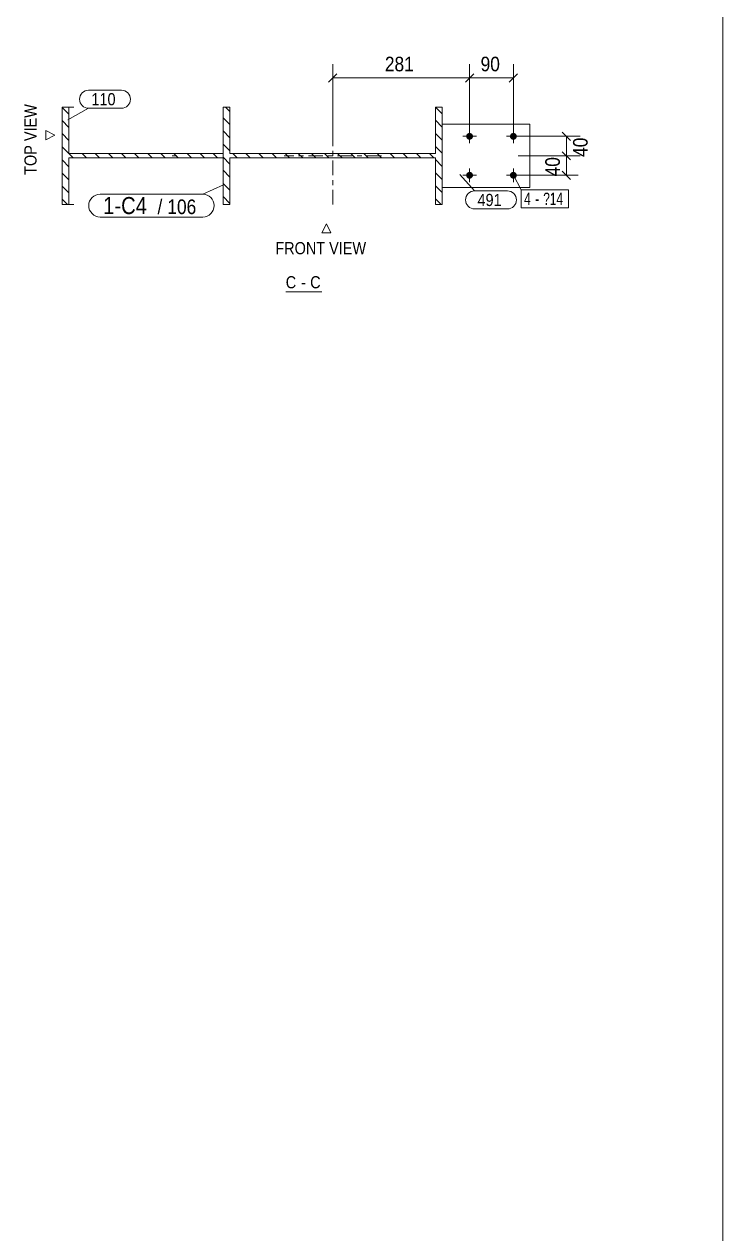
# Model space of a CAD drawing. Header units: millimetres. Extents: x 2 to 579, y 1 to 825.
# Drawn here: x 435.5 to 579, y 283.2 to 531.6 of the extents above; entities that cross this region are included whole.
import ezdxf

# ---------------------------------------------------------------- set-up
doc = ezdxf.new("R2010")
doc.units = ezdxf.units.MM
for name, pattern in [('XKITLINE00', [0]), ('XKITLINE01', [4, 1, -1, 1, -1]), ('XKITLINE03', [6, 3, -1, 1, -1])]:
    doc.linetypes.add(name, pattern=pattern)
for name, color, linetype, lineweight in [('Bolt', 3, 'Continuous', 0), ('BoltMark', 7, 'Continuous', 0), ('Dimensions', 7, 'Continuous', 0), ('DrawingSheet', 5, 'Continuous', 0), ('OtherObjectType', 7, 'Continuous', 0), ('Part', 2, 'Continuous', 0), ('PartMark', 7, 'Continuous', 0)]:
    doc.layers.add(name, color=color, linetype=linetype, lineweight=lineweight)
doc.styles.add('ARIAL', font='ARIAL.TTF')
doc.styles.add('ARIAL_NARROW', font='ARIALN.TTF')

# ---------------------------------------------------------------- blocks, each defined once
blk = doc.blocks.new('*A3')
at = {"layer": 'Part', "color": 7, "linetype": 'XKITLINE00', "lineweight": 0}
for p, q in [((477.79, 513.64), (476.88, 514.55)), ((521.39, 513.15), (519.99, 514.55)), ((477.79, 510.95), (476.39, 512.35)), ((521.39, 510.45), (519.99, 511.85)), ((477.79, 508.25), (476.39, 509.65)), ((477.79, 505.56), (476.39, 506.96)), ((521.39, 507.76), (519.99, 509.16)), ((479.25, 504.1), (478.35, 505)), ((481.95, 504.1), (481.05, 505)), ((484.64, 504.1), (483.74, 505)), ((487.33, 504.1), (486.43, 505)), ((490.03, 504.1), (489.13, 505)), ((492.72, 504.1), (491.82, 505)), ((495.42, 504.1), (494.52, 505)), ((498.11, 504.1), (497.21, 505)), ((500.8, 504.1), (499.9, 505)), ((503.5, 504.1), (502.6, 505)), ((506.19, 504.1), (505.29, 505)), ((508.89, 504.1), (507.99, 505)), ((511.58, 504.1), (510.68, 505)), ((514.27, 504.1), (513.37, 505)), ((516.97, 504.1), (516.07, 505)), ((519.66, 504.1), (518.76, 505)), ((521.39, 505.06), (519.99, 506.46)), ((477.79, 502.86), (476.39, 504.26)), ((521.39, 502.37), (519.99, 503.77)), ((477.79, 500.17), (476.39, 501.57)), ((521.39, 499.68), (519.99, 501.08)), ((477.79, 497.48), (476.39, 498.88)), ((521.39, 496.98), (519.99, 498.38)), ((477.79, 494.78), (476.39, 496.18)), ((521.13, 494.55), (519.99, 495.69))]:
    blk.add_line(p, q, dxfattribs=at)
blk = doc.blocks.new('*A4')
at = {"layer": 'Part', "color": 7, "linetype": 'XKITLINE00', "lineweight": 0}
for p, q in [((444.72, 513.08), (443.32, 514.48)), ((444.72, 510.38), (443.32, 511.79)), ((444.72, 507.69), (443.32, 509.1)), ((444.72, 505), (443.32, 506.4)), ((445.62, 504.1), (444.72, 505)), ((448.32, 504.1), (447.42, 505)), ((451.01, 504.1), (450.11, 505)), ((453.71, 504.1), (452.81, 505)), ((456.4, 504.1), (455.5, 505)), ((459.09, 504.1), (458.19, 505)), ((461.79, 504.1), (460.89, 505)), ((464.48, 504.1), (463.58, 505)), ((467.18, 504.1), (466.28, 505)), ((469.87, 504.1), (468.97, 505)), ((472.56, 504.1), (471.66, 505)), ((475.26, 504.1), (474.36, 505)), ((443.38, 503.65), (443.32, 503.71)), ((444.72, 502.3), (443.38, 503.65)), ((444.72, 499.61), (443.32, 501.01)), ((444.72, 496.91), (443.32, 498.32)), ((444.4, 494.55), (443.32, 495.63))]:
    blk.add_line(p, q, dxfattribs=at)
blk = doc.blocks.new('*A69')
at = {"layer": 'Bolt'}
for points in [[(526.95, 507.85), (526.92, 507.85), (526.89, 507.85), (526.85, 507.86), (526.82, 507.87), (526.79, 507.88), (526.75, 507.89), (526.72, 507.9), (526.69, 507.91), (526.66, 507.93), (526.63, 507.95), (526.6, 507.96), (526.57, 507.98), (526.54, 508), (526.52, 508.03), (526.49, 508.05), (526.47, 508.08), (526.45, 508.1), (526.43, 508.13), (526.41, 508.16), (526.39, 508.19), (526.37, 508.22), (526.36, 508.25), (526.34, 508.28), (526.33, 508.31), (526.32, 508.34), (526.31, 508.38), (526.3, 508.41), (526.3, 508.44), (526.29, 508.48), (526.29, 508.51), (526.29, 508.55), (526.29, 508.58), (526.29, 508.61), (526.3, 508.65), (526.3, 508.68), (526.31, 508.72), (526.32, 508.75), (526.33, 508.78), (526.34, 508.81), (526.36, 508.85), (526.37, 508.88), (526.39, 508.91), (526.41, 508.93), (526.43, 508.96), (526.45, 508.99), (526.47, 509.02), (526.49, 509.04), (526.52, 509.06), (526.54, 509.09), (526.57, 509.11), (526.6, 509.13), (526.63, 509.15), (526.66, 509.16), (526.69, 509.18), (526.72, 509.19), (526.75, 509.2), (526.79, 509.22), (526.82, 509.22), (526.85, 509.23), (526.89, 509.24), (526.92, 509.24), (526.95, 509.24), (526.99, 509.25), (527.02, 509.24), (527.06, 509.24), (527.09, 509.24), (527.13, 509.23), (527.16, 509.22), (527.19, 509.22), (527.22, 509.2), (527.26, 509.19), (527.29, 509.18), (527.32, 509.16), (527.35, 509.15), (527.38, 509.13), (527.41, 509.11), (527.43, 509.09), (527.46, 509.06), (527.48, 509.04), (527.51, 509.02), (527.53, 508.99), (527.55, 508.96), (527.57, 508.93), (527.59, 508.91), (527.61, 508.88), (527.62, 508.85), (527.64, 508.81), (527.65, 508.78), (527.66, 508.75), (527.67, 508.72), (527.68, 508.68), (527.68, 508.65), (527.69, 508.61), (527.69, 508.58), (527.69, 508.55), (527.69, 508.51), (527.69, 508.48), (527.68, 508.44), (527.68, 508.41), (527.67, 508.38), (527.66, 508.34), (527.65, 508.31), (527.64, 508.28), (527.62, 508.25), (527.61, 508.22), (527.59, 508.19), (527.57, 508.16), (527.55, 508.13), (527.53, 508.1), (527.51, 508.08), (527.48, 508.05), (527.46, 508.03), (527.43, 508), (527.41, 507.98), (527.38, 507.96), (527.35, 507.95), (527.32, 507.93), (527.29, 507.91), (527.26, 507.9), (527.22, 507.89), (527.19, 507.88), (527.16, 507.87), (527.13, 507.86), (527.09, 507.85), (527.06, 507.85), (527.02, 507.85), (526.99, 507.85)], [(535.95, 507.85), (535.92, 507.85), (535.89, 507.85), (535.85, 507.86), (535.82, 507.87), (535.79, 507.88), (535.75, 507.89), (535.72, 507.9), (535.69, 507.91), (535.66, 507.93), (535.63, 507.95), (535.6, 507.96), (535.57, 507.98), (535.54, 508), (535.52, 508.03), (535.49, 508.05), (535.47, 508.08), (535.45, 508.1), (535.43, 508.13), (535.41, 508.16), (535.39, 508.19), (535.37, 508.22), (535.36, 508.25), (535.34, 508.28), (535.33, 508.31), (535.32, 508.34), (535.31, 508.38), (535.3, 508.41), (535.3, 508.44), (535.29, 508.48), (535.29, 508.51), (535.29, 508.55), (535.29, 508.58), (535.29, 508.61), (535.3, 508.65), (535.3, 508.68), (535.31, 508.72), (535.32, 508.75), (535.33, 508.78), (535.34, 508.81), (535.36, 508.85), (535.37, 508.88), (535.39, 508.91), (535.41, 508.93), (535.43, 508.96), (535.45, 508.99), (535.47, 509.02), (535.49, 509.04), (535.52, 509.06), (535.54, 509.09), (535.57, 509.11), (535.6, 509.13), (535.63, 509.15), (535.66, 509.16), (535.69, 509.18), (535.72, 509.19), (535.75, 509.2), (535.79, 509.22), (535.82, 509.22), (535.85, 509.23), (535.89, 509.24), (535.92, 509.24), (535.95, 509.24), (535.99, 509.25), (536.02, 509.24), (536.06, 509.24), (536.09, 509.24), (536.13, 509.23), (536.16, 509.22), (536.19, 509.22), (536.22, 509.2), (536.26, 509.19), (536.29, 509.18), (536.32, 509.16), (536.35, 509.15), (536.38, 509.13), (536.41, 509.11), (536.43, 509.09), (536.46, 509.06), (536.48, 509.04), (536.51, 509.02), (536.53, 508.99), (536.55, 508.96), (536.57, 508.93), (536.59, 508.91), (536.61, 508.88), (536.62, 508.85), (536.64, 508.81), (536.65, 508.78), (536.66, 508.75), (536.67, 508.72), (536.68, 508.68), (536.68, 508.65), (536.69, 508.61), (536.69, 508.58), (536.69, 508.55), (536.69, 508.51), (536.69, 508.48), (536.68, 508.44), (536.68, 508.41), (536.67, 508.38), (536.66, 508.34), (536.65, 508.31), (536.64, 508.28), (536.62, 508.25), (536.61, 508.22), (536.59, 508.19), (536.57, 508.16), (536.55, 508.13), (536.53, 508.1), (536.51, 508.08), (536.48, 508.05), (536.46, 508.03), (536.43, 508), (536.41, 507.98), (536.38, 507.96), (536.35, 507.95), (536.32, 507.93), (536.29, 507.91), (536.26, 507.9), (536.22, 507.89), (536.19, 507.88), (536.16, 507.87), (536.13, 507.86), (536.09, 507.85), (536.06, 507.85), (536.02, 507.85), (535.99, 507.85)], [(526.95, 499.85), (526.92, 499.85), (526.89, 499.85), (526.85, 499.86), (526.82, 499.87), (526.79, 499.88), (526.75, 499.89), (526.72, 499.9), (526.69, 499.91), (526.66, 499.93), (526.63, 499.95), (526.6, 499.96), (526.57, 499.98), (526.54, 500), (526.52, 500.03), (526.49, 500.05), (526.47, 500.08), (526.45, 500.1), (526.43, 500.13), (526.41, 500.16), (526.39, 500.19), (526.37, 500.22), (526.36, 500.25), (526.34, 500.28), (526.33, 500.31), (526.32, 500.34), (526.31, 500.38), (526.3, 500.41), (526.3, 500.44), (526.29, 500.48), (526.29, 500.51), (526.29, 500.55), (526.29, 500.58), (526.29, 500.61), (526.3, 500.65), (526.3, 500.68), (526.31, 500.72), (526.32, 500.75), (526.33, 500.78), (526.34, 500.81), (526.36, 500.85), (526.37, 500.88), (526.39, 500.91), (526.41, 500.93), (526.43, 500.96), (526.45, 500.99), (526.47, 501.02), (526.49, 501.04), (526.52, 501.06), (526.54, 501.09), (526.57, 501.11), (526.6, 501.13), (526.63, 501.15), (526.66, 501.16), (526.69, 501.18), (526.72, 501.19), (526.75, 501.2), (526.79, 501.22), (526.82, 501.22), (526.85, 501.23), (526.89, 501.24), (526.92, 501.24), (526.95, 501.24), (526.99, 501.25), (527.02, 501.24), (527.06, 501.24), (527.09, 501.24), (527.13, 501.23), (527.16, 501.22), (527.19, 501.22), (527.22, 501.2), (527.26, 501.19), (527.29, 501.18), (527.32, 501.16), (527.35, 501.15), (527.38, 501.13), (527.41, 501.11), (527.43, 501.09), (527.46, 501.06), (527.48, 501.04), (527.51, 501.02), (527.53, 500.99), (527.55, 500.96), (527.57, 500.93), (527.59, 500.91), (527.61, 500.88), (527.62, 500.85), (527.64, 500.81), (527.65, 500.78), (527.66, 500.75), (527.67, 500.72), (527.68, 500.68), (527.68, 500.65), (527.69, 500.61), (527.69, 500.58), (527.69, 500.55), (527.69, 500.51), (527.69, 500.48), (527.68, 500.44), (527.68, 500.41), (527.67, 500.38), (527.66, 500.34), (527.65, 500.31), (527.64, 500.28), (527.62, 500.25), (527.61, 500.22), (527.59, 500.19), (527.57, 500.16), (527.55, 500.13), (527.53, 500.1), (527.51, 500.08), (527.48, 500.05), (527.46, 500.03), (527.43, 500), (527.41, 499.98), (527.38, 499.96), (527.35, 499.95), (527.32, 499.93), (527.29, 499.91), (527.26, 499.9), (527.22, 499.89), (527.19, 499.88), (527.16, 499.87), (527.13, 499.86), (527.09, 499.85), (527.06, 499.85), (527.02, 499.85), (526.99, 499.85)], [(535.95, 499.85), (535.92, 499.85), (535.89, 499.85), (535.85, 499.86), (535.82, 499.87), (535.79, 499.88), (535.75, 499.89), (535.72, 499.9), (535.69, 499.91), (535.66, 499.93), (535.63, 499.95), (535.6, 499.96), (535.57, 499.98), (535.54, 500), (535.52, 500.03), (535.49, 500.05), (535.47, 500.08), (535.45, 500.1), (535.43, 500.13), (535.41, 500.16), (535.39, 500.19), (535.37, 500.22), (535.36, 500.25), (535.34, 500.28), (535.33, 500.31), (535.32, 500.34), (535.31, 500.38), (535.3, 500.41), (535.3, 500.44), (535.29, 500.48), (535.29, 500.51), (535.29, 500.55), (535.29, 500.58), (535.29, 500.61), (535.3, 500.65), (535.3, 500.68), (535.31, 500.72), (535.32, 500.75), (535.33, 500.78), (535.34, 500.81), (535.36, 500.85), (535.37, 500.88), (535.39, 500.91), (535.41, 500.93), (535.43, 500.96), (535.45, 500.99), (535.47, 501.02), (535.49, 501.04), (535.52, 501.06), (535.54, 501.09), (535.57, 501.11), (535.6, 501.13), (535.63, 501.15), (535.66, 501.16), (535.69, 501.18), (535.72, 501.19), (535.75, 501.2), (535.79, 501.22), (535.82, 501.22), (535.85, 501.23), (535.89, 501.24), (535.92, 501.24), (535.95, 501.24), (535.99, 501.25), (536.02, 501.24), (536.06, 501.24), (536.09, 501.24), (536.13, 501.23), (536.16, 501.22), (536.19, 501.22), (536.22, 501.2), (536.26, 501.19), (536.29, 501.18), (536.32, 501.16), (536.35, 501.15), (536.38, 501.13), (536.41, 501.11), (536.43, 501.09), (536.46, 501.06), (536.48, 501.04), (536.51, 501.02), (536.53, 500.99), (536.55, 500.96), (536.57, 500.93), (536.59, 500.91), (536.61, 500.88), (536.62, 500.85), (536.64, 500.81), (536.65, 500.78), (536.66, 500.75), (536.67, 500.72), (536.68, 500.68), (536.68, 500.65), (536.69, 500.61), (536.69, 500.58), (536.69, 500.55), (536.69, 500.51), (536.69, 500.48), (536.68, 500.44), (536.68, 500.41), (536.67, 500.38), (536.66, 500.34), (536.65, 500.31), (536.64, 500.28), (536.62, 500.25), (536.61, 500.22), (536.59, 500.19), (536.57, 500.16), (536.55, 500.13), (536.53, 500.1), (536.51, 500.08), (536.48, 500.05), (536.46, 500.03), (536.43, 500), (536.41, 499.98), (536.38, 499.96), (536.35, 499.95), (536.32, 499.93), (536.29, 499.91), (536.26, 499.9), (536.22, 499.89), (536.19, 499.88), (536.16, 499.87), (536.13, 499.86), (536.09, 499.85), (536.06, 499.85), (536.02, 499.85), (535.99, 499.85)]]:
    blk.add_hatch(color=3, dxfattribs=at).paths.add_polyline_path(points, flags=17)
at = {"layer": 'Bolt', "color": 3, "linetype": 'XKITLINE00', "lineweight": 0}
for p, q in [((526.99, 507.15), (526.99, 509.95)), ((535.99, 507.15), (535.99, 509.95)), ((528.39, 508.55), (525.59, 508.55)), ((537.39, 508.55), (534.59, 508.55)), ((526.99, 499.15), (526.99, 501.95)), ((535.99, 499.15), (535.99, 501.95)), ((528.39, 500.55), (525.59, 500.55)), ((537.39, 500.55), (534.59, 500.55))]:
    blk.add_line(p, q, dxfattribs=at)
blk = doc.blocks.new('*A70')
at = {"layer": 'Part', "color": 2, "linetype": 'XKITLINE00', "lineweight": 0}
for p, q in [((476.39, 494.55), (476.39, 514.55)), ((476.39, 514.55), (477.79, 514.55)), ((477.79, 514.55), (477.79, 505)), ((519.99, 514.55), (521.39, 514.55)), ((519.99, 505), (519.99, 514.55)), ((521.39, 514.55), (521.39, 494.55)), ((477.79, 505), (519.99, 505)), ((519.99, 504.1), (477.79, 504.1)), ((477.79, 504.1), (477.79, 494.55)), ((519.99, 494.55), (519.99, 504.1)), ((477.79, 494.55), (476.39, 494.55)), ((521.39, 494.55), (519.99, 494.55))]:
    blk.add_line(p, q, dxfattribs=at)
at = {"layer": 'Part', "color": 7, "linetype": 'XKITLINE03', "lineweight": 0}
for p, q in [((498.89, 494.55), (498.89, 514.55)), ((508.89, 504.55), (488.89, 504.55))]:
    blk.add_line(p, q, dxfattribs=at)
blk = doc.blocks.new('*A71')
at = {"layer": 'Part', "color": 2, "linetype": 'XKITLINE00', "lineweight": 0}
for p, q in [((443.32, 494.55), (443.32, 514.55)), ((443.32, 514.55), (445.69, 514.55)), ((444.72, 514.55), (444.72, 505)), ((444.72, 505), (476.39, 505)), ((476.39, 505), (476.39, 504.1)), ((476.39, 504.1), (444.72, 504.1)), ((444.72, 504.1), (444.72, 494.55)), ((445.69, 494.55), (443.32, 494.55))]:
    blk.add_line(p, q, dxfattribs=at)
at = {"layer": 'Part', "color": 7, "linetype": 'XKITLINE03', "lineweight": 0}
blk.add_line((465.92, 504.55), (466.88, 504.55), dxfattribs=at)
blk = doc.blocks.new('*A72')
at = {"layer": 'Part', "color": 2, "linetype": 'XKITLINE00', "lineweight": 0}
for p, q in [((539.39, 511.05), (521.39, 511.05)), ((539.39, 498.05), (539.39, 511.05)), ((539.39, 498.05), (521.39, 498.05))]:
    blk.add_line(p, q, dxfattribs=at)
at = {"layer": 'Part', "color": 7, "linetype": 'XKITLINE01', "lineweight": 0}
for p, q in [((521.39, 498.05), (521.39, 511.05)), ((521.39, 511.05), (521.39, 498.05)), ((539.39, 511.05), (539.39, 498.05))]:
    blk.add_line(p, q, dxfattribs=at)
blk = doc.blocks.new('*A78')
at = {"layer": 'DrawingSheet', "color": 5, "linetype": 'XKITLINE00', "lineweight": 0}
blk.add_line((579, 5), (579, 825), dxfattribs=at)
blk = doc.blocks.new('*A195')
at = {"layer": 'Dimensions', "color": 7, "linetype": 'XKITLINE00', "lineweight": 0}
for p, q in [((498.89, 509.55), (498.89, 523.4)), ((526.99, 509.55), (526.99, 523.4)), ((499.74, 521.39), (498.04, 519.7)), ((498.89, 520.55), (526.99, 520.55)), ((527.84, 521.39), (526.14, 519.7))]:
    blk.add_line(p, q, dxfattribs=at)
at = {"layer": 'Dimensions', "color": 3}
for p in [(498.89, 520.55), (526.99, 520.55)]:
    blk.add_point(p, dxfattribs=at)
at = {"layer": 'Dimensions', "color": 3, "style": 'ARIAL', "width": 0.85}
blk.add_text('281', height=3, dxfattribs=at).set_placement((509.6, 521.9))
blk = doc.blocks.new('*A196')
at = {"layer": 'Dimensions', "color": 7, "linetype": 'XKITLINE00', "lineweight": 0}
for p, q in [((526.99, 509.55), (526.99, 523.4)), ((535.99, 509.55), (535.99, 523.4)), ((527.84, 521.39), (526.14, 519.7)), ((526.99, 520.55), (535.99, 520.55)), ((536.84, 521.39), (535.14, 519.7))]:
    blk.add_line(p, q, dxfattribs=at)
at = {"layer": 'Dimensions', "color": 3}
for p in [(526.99, 520.55), (535.99, 520.55)]:
    blk.add_point(p, dxfattribs=at)
at = {"layer": 'Dimensions', "color": 3, "style": 'ARIAL', "width": 0.85}
blk.add_text('90', height=3, dxfattribs=at).set_placement((529.26, 521.9))
blk = doc.blocks.new('*A197')
at = {"layer": 'Dimensions', "color": 7, "linetype": 'XKITLINE00', "lineweight": 0}
for p, q in [((536.99, 504.55), (549.29, 504.55)), ((546.04, 505.39), (547.74, 503.7)), ((546.89, 500.55), (546.89, 504.55)), ((536.99, 500.55), (549.29, 500.55)), ((546.04, 501.39), (547.74, 499.7))]:
    blk.add_line(p, q, dxfattribs=at)
at = {"layer": 'Dimensions', "color": 3}
for p in [(546.89, 504.55), (546.89, 500.55)]:
    blk.add_point(p, dxfattribs=at)
at = {"layer": 'Dimensions', "color": 3, "style": 'ARIAL', "width": 0.85}
blk.add_text('40', height=3, rotation=90.0002, dxfattribs=at).set_placement((545.54, 500.32))
blk = doc.blocks.new('*A198')
at = {"layer": 'Dimensions', "color": 7, "linetype": 'XKITLINE00', "lineweight": 0}
for p, q in [((546.04, 509.39), (547.74, 507.7)), ((536.99, 508.55), (549.74, 508.55)), ((546.89, 504.55), (546.89, 508.55)), ((536.99, 504.55), (549.74, 504.55)), ((546.04, 505.39), (547.74, 503.7))]:
    blk.add_line(p, q, dxfattribs=at)
at = {"layer": 'Dimensions', "color": 3}
for p in [(546.89, 508.55), (546.89, 504.55)]:
    blk.add_point(p, dxfattribs=at)
at = {"layer": 'Dimensions', "color": 3, "style": 'ARIAL', "width": 0.85}
blk.add_text('40', height=3, rotation=90.0002, dxfattribs=at).set_placement((551.24, 504.32))
blk = doc.blocks.new('*A199')
at = {"layer": 'BoltMark', "color": 7, "linetype": 'XKITLINE00', "lineweight": 0}
for p, q in [((535.99, 500.55), (537.59, 497.57)), ((537.59, 497.57), (547.28, 497.57)), ((537.59, 493.87), (537.59, 497.57)), ((547.28, 493.87), (547.28, 497.57)), ((537.59, 493.87), (547.28, 493.87))]:
    blk.add_line(p, q, dxfattribs=at)
at = {"layer": 'BoltMark', "color": 3, "style": 'ARIAL_NARROW', "width": 0.85}
for s, p in [('4', (538.19, 494.47)), ('?14', (542.12, 494.47)), ('-', (540.46, 494.47))]:
    blk.add_text(s, height=2.5, dxfattribs=at).set_placement(p)
blk = doc.blocks.new('*A200')
at = {"layer": 'PartMark', "color": 7, "linetype": 'XKITLINE00', "lineweight": 0}
for p, q in [((525.02, 500.68), (528.02, 497.33)), ((528.02, 497.33), (534.78, 497.33)), ((528.02, 493.63), (534.78, 493.63))]:
    blk.add_line(p, q, dxfattribs=at)
for centre, start, end in [((528.02, 495.48), 90, 270), ((534.78, 495.48), 270, 90)]:
    blk.add_arc(centre, 1.85, start, end, dxfattribs=at)
at = {"layer": 'PartMark', "color": 3, "style": 'ARIAL', "width": 0.85}
blk.add_text('491', height=2.5, dxfattribs=at).set_placement((528.62, 494.23))
blk = doc.blocks.new('*A201')
at = {"layer": 'PartMark', "color": 7, "linetype": 'XKITLINE00', "lineweight": 0}
for p, q in [((448.74, 518.02), (455.51, 518.02)), ((444.5, 511.93), (448.74, 514.32)), ((448.74, 514.32), (455.51, 514.32))]:
    blk.add_line(p, q, dxfattribs=at)
for centre, start, end in [((448.74, 516.17), 90, 270), ((455.51, 516.17), 270, 90)]:
    blk.add_arc(centre, 1.85, start, end, dxfattribs=at)
at = {"layer": 'PartMark', "color": 3, "style": 'ARIAL', "width": 0.85}
blk.add_text('110', height=2.5, dxfattribs=at).set_placement((449.34, 514.92))
blk = doc.blocks.new('*A202')
at = {"layer": 'PartMark', "color": 7, "linetype": 'XKITLINE00', "lineweight": 0}
for p, q in [((476.44, 498.58), (472.2, 496.68)), ((451.14, 496.68), (472.2, 496.68)), ((451.14, 491.98), (472.2, 491.98))]:
    blk.add_line(p, q, dxfattribs=at)
for centre, start, end in [((451.14, 494.33), 90, 270), ((472.2, 494.33), 270, 90)]:
    blk.add_arc(centre, 2.35, start, end, dxfattribs=at)
at = {"layer": 'PartMark', "color": 1, "style": 'ARIAL', "width": 0.85}
blk.add_text('1-C4', height=3.5, dxfattribs=at).set_placement((451.74, 492.58))
at = {"layer": 'PartMark', "color": 3, "style": 'ARIAL', "width": 0.85}
for s, p in [('/', (462.91, 492.58)), ('106', (464.92, 492.58))]:
    blk.add_text(s, height=3, dxfattribs=at).set_placement(p)
blk = doc.blocks.new('*A203')
at = {"layer": 'OtherObjectType', "color": 7, "linetype": 'XKITLINE00', "lineweight": 0}
for p, q in [((439.94, 507.85), (439.94, 509.73)), ((439.94, 509.73), (441.82, 508.79)), ((441.82, 508.79), (439.94, 507.85)), ((441.82, 508.79), (441.82, 508.79)), ((496.64, 488.71), (497.58, 490.58)), ((497.58, 490.58), (498.52, 488.71)), ((497.58, 490.58), (497.58, 490.58)), ((498.52, 488.71), (496.64, 488.71)), ((489.24, 476.58), (496.66, 476.58))]:
    blk.add_line(p, q, dxfattribs=at)
at = {"layer": 'OtherObjectType', "color": 7, "style": 'ARIAL', "width": 0.85}
blk.add_text('TOP VIEW', height=2.5, rotation=90, dxfattribs=at).set_placement((438.07, 500.64))
for s, p in [('FRONT VIEW', (487.11, 484.33)), ('C', (489.24, 477.33)), ('C', (494.26, 477.33)), ('-', (492.4, 477.33))]:
    blk.add_text(s, height=2.5, dxfattribs=at).set_placement(p)

msp = doc.modelspace()

# ---------------------------------------------------------------- block references
at = {"lineweight": 0}
for name in ['*A78', '*A195', '*A196', '*A201', '*A71', '*A4', '*A3', '*A70', '*A72', '*A69', '*A198', '*A197', '*A200', '*A199', '*A202']:
    msp.add_blockref(name, (0, 0), dxfattribs=at)
at = {"layer": 'OtherObjectType', "lineweight": 0}
msp.add_blockref('*A203', (0, 0), dxfattribs=at)

doc.saveas('drawing.dxf')
